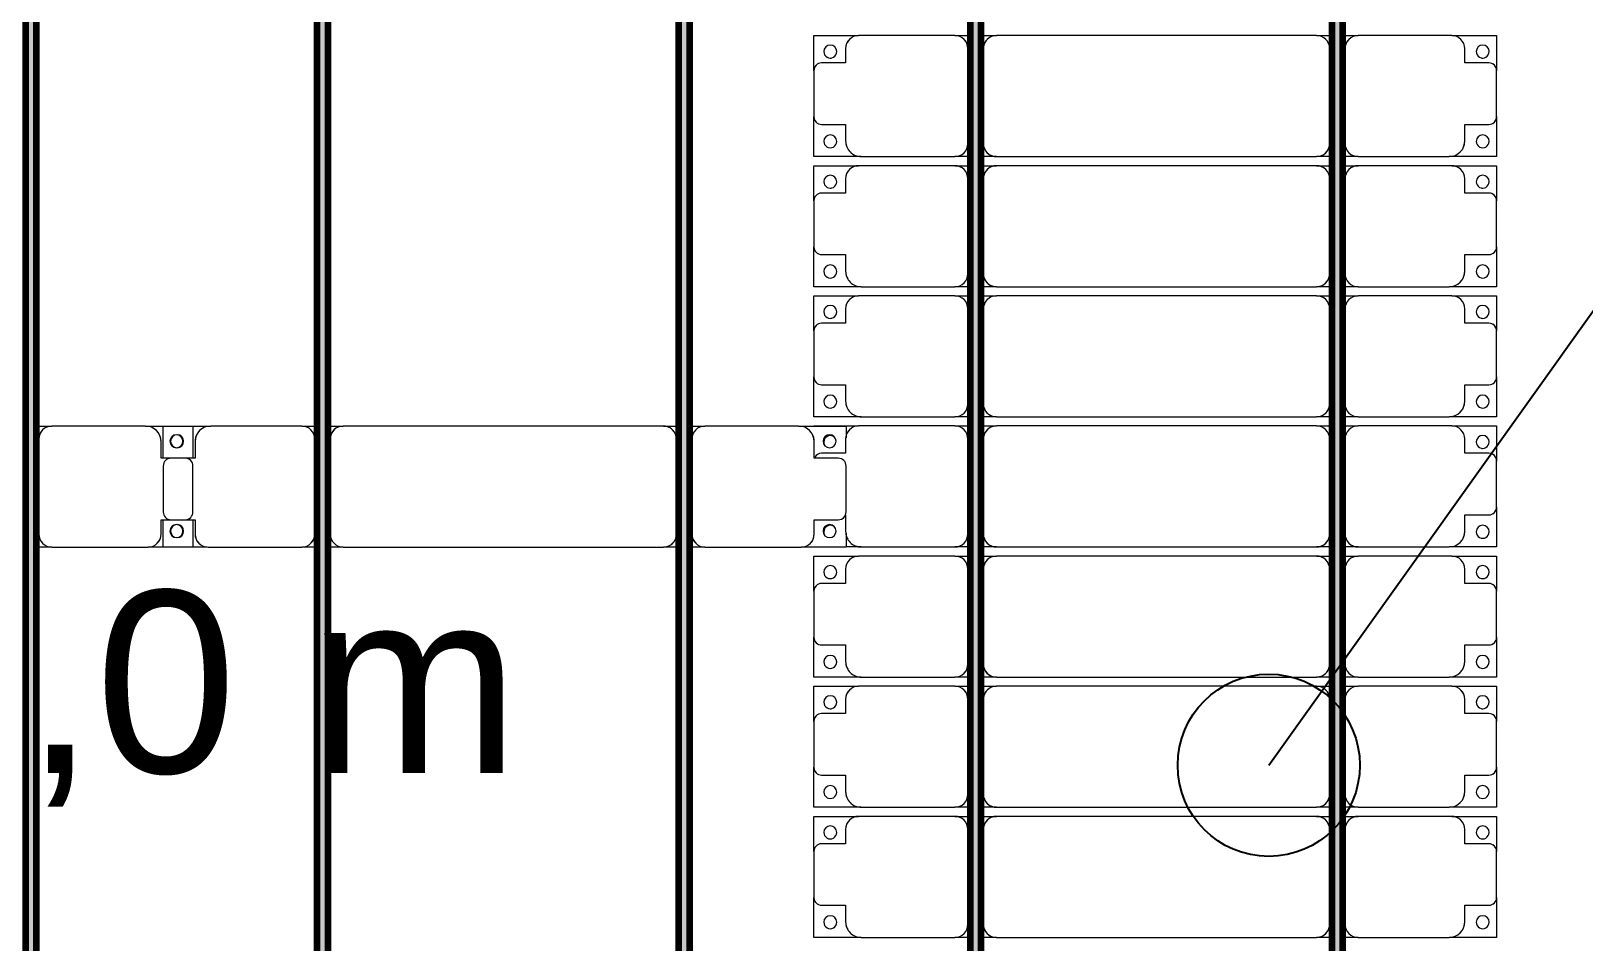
# Model space of a CAD drawing. Header units: millimetres. Extents: x 312848 to 517332, y -142134 to -35114.
# Drawn here: x 394305 to 400272, y -93078 to -89578 of the extents above; entities that cross this region are included whole.
import ezdxf

# ---------------------------------------------------------------- set-up
doc = ezdxf.new("R2010")
doc.units = ezdxf.units.MM
for name, color, linetype, lineweight in [('A-ANNO-DIMS', 211, 'Continuous', 9), ('A-ANNO-DIMS-500', 211, 'Continuous', 9), ('A-GENM', 13, 'Continuous', 9), ('S-BEAM', 12, 'Continuous', 9)]:
    doc.layers.add(name, color=color, linetype=linetype, lineweight=lineweight)
for name, color, linetype in [('GC-BICH NEO', 6, 'Continuous'), ('GC-DAY NEO', 5, 'Continuous'), ('GC-GHI CHU', 2, 'Continuous')]:
    doc.layers.add(name, color=color, linetype=linetype)
doc.styles.add('GC_VN', font='arial.ttf')
doc.styles.add('Trebuchet MS', font='trebuc.ttf', dxfattribs={"width": 0.8, "height": 1500})
doc.dimstyles.new('Arc_Length_-_3mm_Trebuchet_MS_3', dxfattribs={"dimscale": 304.8, "dimtxt": 1546.42636, "dimasz": 1.64042, "dimexe": 2.46063, "dimexo": 2.46063, "dimgap": 0.492126, "dimtad": 1, "dimdec": 0, "dimrnd": 10, "dimzin": 0, "dimdsep": 46, "dimtxsty": 'Trebuchet MS', "dimblk1": 'OBLIQUE', "dimblk2": 'OBLIQUE', "dimsah": 1, "dimcen": 0.09, "dimdle": 1.64042, "dimazin": 0, "dimtfac": 1, "dimtdec": 4, "dimtix": 1, "dimtmove": 0, "dimatfit": 3, "dimfxl": 1, "dimtvp": 1, "dimtfill": 1, "dimtolj": 1, "dimtzin": 0, "dimarcsym": 2})

# ---------------------------------------------------------------- blocks, each defined once
blk = doc.blocks.new('Dai phao do pin - DẢI PHAO ĐỠ PIN-V6-KHUNG KẾT CẤU BÈ PIN 3')
at = {"layer": 'A-GENM', "color": 7}
for p, q in [((65970, 241.6), (66029.7, 241.6)), ((66389.7, 241.6), (66029.7, 241.6)), ((66389.7, 241.6), (66572.2, 241.6)), ((66457.8, 241.6), (66640.3, 241.6)), ((66457.8, 118.2), (66457.8, 241.6)), ((66572.2, 241.6), (66572.2, 118.2)), ((66990.3, 241.6), (66640.3, 241.6)), ((66990.3, 241.6), (67050, 241.6)), ((67090, 241.6), (67149.7, 241.6)), ((68380.3, 241.6), (67149.7, 241.6)), ((68380.3, 241.6), (68440, 241.6)), ((68480, 241.6), (68539.7, 241.6)), ((68899.7, 241.6), (68539.7, 241.6)), ((68899.7, 241.6), (69082.2, 241.6)), ((69082.2, 241.6), (69082.2, 196.5)), ((65979.7, 191.6), (65979.7, -173.4)), ((66449.7, 118.2), (66449.7, 181.6)), ((66580.3, 181.6), (66580.3, 118.2)), ((67040.3, -173.4), (67040.3, 191.6)), ((67099.7, 191.6), (67099.7, -173.4)), ((68430.3, -173.4), (68430.3, 191.6)), ((68489.7, 191.6), (68489.7, -173.4)), ((68959.7, 118.2), (68959.7, 181.6)), ((66542.2, 118.2), (66449.7, 118.2)), ((66457.8, 88.2), (66457.8, -88.2)), ((66580.3, 118.2), (66487.8, 118.2)), ((66572.2, -88.2), (66572.2, 88.2)), ((69052.2, 118.2), (68959.7, 118.2)), ((69082.2, -88.2), (69082.2, 88.2)), ((66449.7, -173.4), (66449.7, -118.2)), ((66449.7, -118.2), (66542.2, -118.2)), ((66457.8, -223.4), (66457.8, -118.2)), ((66487.8, -118.2), (66580.3, -118.2)), ((66572.2, -118.2), (66572.2, -223.4)), ((66580.3, -118.2), (66580.3, -173.4)), ((68959.7, -173.4), (68959.7, -118.2)), ((68959.7, -118.2), (69052.2, -118.2)), ((69082.2, -169.7), (69082.2, -223.4)), ((66029.7, -223.4), (65970, -223.4)), ((66029.7, -223.4), (66399.7, -223.4)), ((66572.2, -223.4), (66399.7, -223.4)), ((66626.5, -223.4), (66457.8, -223.4)), ((66630.3, -223.4), (66990.3, -223.4)), ((67050, -223.4), (66990.3, -223.4)), ((67149.7, -223.4), (67090, -223.4)), ((67149.7, -223.4), (68380.3, -223.4)), ((68440, -223.4), (68380.3, -223.4)), ((68539.7, -223.4), (68480, -223.4)), ((68539.7, -223.4), (68909.7, -223.4)), ((69082.2, -223.4), (68909.7, -223.4))]:
    blk.add_line(p, q, dxfattribs=at)
for centre, radius, start, end in [((66029.7, 191.6), 50, 90, 180), ((66389.7, 181.6), 60, 0, 90), ((66640.3, 181.6), 60, 90, 180), ((66990.3, 191.6), 50, 0, 90), ((67149.7, 191.6), 50, 90, 180), ((67149.7, 191.6), 50, 105, 180), ((68380.3, 191.6), 50, 0, 90), ((68380.3, 191.6), 50, 15, 90), ((68539.7, 191.6), 50, 90, 180), ((68899.7, 181.6), 60, 360, 90), ((66029.7, 191.6), 50, 135, 180), ((66389.7, 181.6), 60, 0, 30), ((66508.6, 183.2), 25, 0, 180), ((66508.6, 183.2), 25, 180, 0), ((66511.4, 183.2), 25, 0, 180), ((66511.4, 183.2), 25, 180, 360), ((66640.3, 181.6), 60, 150, 180), ((66990.3, 191.6), 50, 0, 45), ((68539.7, 191.6), 50, 135, 180), ((68899.7, 181.6), 60, 360, 30), ((69018.6, 183.2), 25, 0, 180), ((69018.6, 183.2), 25, 180, 0), ((66487.8, 88.2), 30, 90, 180), ((66542.2, 88.2), 30, 0, 90), ((69052.2, 88.2), 30, 0, 90), ((66487.8, -88.2), 30, 180, 270), ((66542.2, -88.2), 30, 270, 0), ((69052.2, -88.2), 30, 270, 0), ((69052.2, -88.2), 30, 300, 341.69235), ((66029.7, -173.4), 50, 180, 270), ((66029.7, -173.4), 50, 180, 225), ((66399.7, -173.4), 50, 270, 0), ((66399.7, -173.4), 50, 315, 0), ((66508.6, -161.8), 25, 0, 180), ((66508.6, -161.8), 25, 180, 360), ((66511.4, -161.8), 25, 0, 180), ((66511.4, -161.8), 25, 180, 0), ((66630.3, -173.4), 50, 180, 270), ((66630.3, -173.4), 50, 180, 225), ((66990.3, -173.4), 50, 270, 0), ((66990.3, -173.4), 50, 315, 0), ((67149.7, -173.4), 50, 180, 270), ((67149.7, -173.4), 50, 180, 270), ((68380.3, -173.4), 50, 270, 0), ((68380.3, -173.4), 50, 285, 0), ((68539.7, -173.4), 50, 180, 270), ((68539.7, -173.4), 50, 180, 225), ((68909.7, -173.4), 50, 270, 0), ((68909.7, -173.4), 50, 315, 0), ((69018.6, -161.8), 25, 0, 180), ((69018.6, -161.8), 25, 180, 0)]:
    blk.add_arc(centre, radius, start, end, dxfattribs=at)
blk = doc.blocks.new('Dải phao đi lại kèm đỡ invester - DẢI PHAO ĐI LẠI-V20-KHUNG KẾT CẤU BÈ PIN 3')
at = {"layer": 'A-GENM', "color": 7}
for p, q in [((40258.4, 1312.2), (40411.8, 1312.2)), ((40258.4, 1129.7), (40258.4, 1312.2)), ((40381.8, 1282.2), (40381.8, 1189.7)), ((40588.2, 1312.2), (40411.8, 1312.2)), ((40588.2, 1312.2), (40723.4, 1312.2)), ((40618.2, 1189.7), (40618.2, 1282.2)), ((40723.4, 1312.2), (40723.4, 1139.7)), ((40758.4, 1312.2), (40911.8, 1312.2)), ((40758.4, 1129.7), (40758.4, 1312.2)), ((40881.8, 1282.2), (40881.8, 1189.7)), ((41088.2, 1312.2), (40911.8, 1312.2)), ((41088.2, 1312.2), (41223.4, 1312.2)), ((41118.2, 1189.7), (41118.2, 1282.2)), ((41223.4, 1312.2), (41223.4, 1139.7)), ((41258.4, 1312.2), (41411.8, 1312.2)), ((41258.4, 1129.7), (41258.4, 1312.2)), ((41381.8, 1282.2), (41381.8, 1189.7)), ((41588.2, 1312.2), (41411.8, 1312.2)), ((41588.2, 1312.2), (41723.4, 1312.2)), ((41618.2, 1189.7), (41618.2, 1282.2)), ((41723.4, 1312.2), (41723.4, 1139.7)), ((41794.6, 1312.2), (41803.5, 1312.2)), ((42118.2, 1189.7), (42118.2, 1282.2)), ((42169.7, 1312.2), (42176.8, 1312.2)), ((42223.4, 1312.2), (42223.4, 1139.7)), ((42258.4, 1312.2), (42411.8, 1312.2)), ((42258.4, 1129.7), (42258.4, 1312.2)), ((42381.8, 1282.2), (42381.8, 1189.7)), ((42588.2, 1312.2), (42411.8, 1312.2)), ((42588.2, 1312.2), (42723.4, 1312.2)), ((42618.2, 1189.7), (42618.2, 1282.2)), ((42723.4, 1312.2), (42723.4, 1139.7)), ((42758.4, 1312.2), (42911.8, 1312.2)), ((42758.4, 1129.7), (42758.4, 1312.2)), ((42881.8, 1282.2), (42881.8, 1189.7)), ((43088.2, 1312.2), (42911.8, 1312.2)), ((43088.2, 1312.2), (43223.4, 1312.2)), ((43118.2, 1189.7), (43118.2, 1282.2)), ((43223.4, 1312.2), (43223.4, 1139.7)), ((43258.4, 1312.2), (43411.8, 1312.2)), ((43258.4, 1129.7), (43258.4, 1312.2)), ((43381.8, 1282.2), (43381.8, 1189.7)), ((43588.2, 1312.2), (43411.8, 1312.2)), ((43588.2, 1312.2), (43723.4, 1312.2)), ((43618.2, 1189.7), (43618.2, 1282.2)), ((43723.4, 1312.2), (43723.4, 1139.7)), ((40381.8, 1189.7), (40318.4, 1189.7)), ((40673.4, 1189.7), (40618.2, 1189.7)), ((40723.4, 769.7), (40723.4, 1139.7)), ((40881.8, 1189.7), (40818.4, 1189.7)), ((41173.4, 1189.7), (41118.2, 1189.7)), ((41223.4, 769.7), (41223.4, 1139.7)), ((41381.8, 1189.7), (41318.4, 1189.7)), ((41673.4, 1189.7), (41618.2, 1189.7)), ((41723.4, 769.7), (41723.4, 1139.7)), ((41758.4, 1129.7), (41758.4, 1188.8)), ((41881.8, 1189.7), (41818.4, 1189.7)), ((42173.4, 1189.7), (42118.2, 1189.7)), ((42223.4, 769.7), (42223.4, 1139.7)), ((42381.8, 1189.7), (42318.4, 1189.7)), ((42673.4, 1189.7), (42618.2, 1189.7)), ((42723.4, 769.7), (42723.4, 1139.7)), ((42881.8, 1189.7), (42818.4, 1189.7)), ((43173.4, 1189.7), (43118.2, 1189.7)), ((43223.4, 769.7), (43223.4, 1139.7)), ((43381.8, 1189.7), (43318.4, 1189.7)), ((43673.4, 1189.7), (43618.2, 1189.7)), ((43723.4, 769.7), (43723.4, 1139.7)), ((40258.4, 1129.7), (40258.4, 769.7)), ((40758.4, 1129.7), (40758.4, 769.7)), ((41258.4, 1129.7), (41258.4, 769.7)), ((41758.4, 1129.7), (41758.4, 769.7)), ((42258.4, 1129.7), (42258.4, 769.7)), ((42758.4, 1129.7), (42758.4, 769.7)), ((43258.4, 1129.7), (43258.4, 769.7)), ((40258.4, 710), (40258.4, 769.7)), ((40308.4, 719.7), (40673.4, 719.7)), ((40723.4, 769.7), (40723.4, 710)), ((40758.4, 710), (40758.4, 769.7)), ((40808.4, 719.7), (41173.4, 719.7)), ((41223.4, 769.7), (41223.4, 710)), ((41258.4, 710), (41258.4, 769.7)), ((41308.4, 719.7), (41673.4, 719.7)), ((41723.4, 769.7), (41723.4, 710)), ((41758.4, 710), (41758.4, 769.7)), ((41808.4, 719.7), (42173.4, 719.7)), ((42223.4, 769.7), (42223.4, 710)), ((42258.4, 710), (42258.4, 769.7)), ((42308.4, 719.7), (42673.4, 719.7)), ((42723.4, 769.7), (42723.4, 710)), ((42758.4, 710), (42758.4, 769.7)), ((42808.4, 719.7), (43173.4, 719.7)), ((43223.4, 769.7), (43223.4, 710)), ((43258.4, 710), (43258.4, 769.7)), ((43308.4, 719.7), (43673.4, 719.7)), ((43723.4, 769.7), (43723.4, 710)), ((40258.4, 610.3), (40258.4, 670)), ((40673.4, 660.3), (40308.4, 660.3)), ((40723.4, 670), (40723.4, 610.3)), ((40758.4, 610.3), (40758.4, 670)), ((41173.4, 660.3), (40808.4, 660.3)), ((41223.4, 670), (41223.4, 610.3)), ((41258.4, 610.3), (41258.4, 670)), ((41673.4, 660.3), (41308.4, 660.3)), ((41723.4, 670), (41723.4, 610.3)), ((41758.4, 610.3), (41758.4, 670)), ((42173.4, 660.3), (41808.4, 660.3)), ((42223.4, 670), (42223.4, 610.3)), ((42258.4, 610.3), (42258.4, 670)), ((42673.4, 660.3), (42308.4, 660.3)), ((42723.4, 670), (42723.4, 610.3)), ((42758.4, 610.3), (42758.4, 670)), ((43173.4, 660.3), (42808.4, 660.3)), ((43223.4, 670), (43223.4, 610.3)), ((43258.4, 610.3), (43258.4, 670)), ((43673.4, 660.3), (43308.4, 660.3)), ((43723.4, 670), (43723.4, 610.3)), ((40258.4, 610.3), (40258.4, -620.3)), ((40723.4, -620.3), (40723.4, 610.3)), ((40758.4, 610.3), (40758.4, -620.3)), ((41223.4, -620.3), (41223.4, 610.3)), ((41258.4, 610.3), (41258.4, -620.3)), ((41723.4, -620.3), (41723.4, 610.3)), ((41758.4, 610.3), (41758.4, -620.3)), ((42223.4, -620.3), (42223.4, 610.3)), ((42258.4, 610.3), (42258.4, -620.3)), ((42723.4, -620.3), (42723.4, 610.3)), ((42758.4, 610.3), (42758.4, -620.3)), ((43223.4, -620.3), (43223.4, 610.3)), ((43258.4, 610.3), (43258.4, -620.3)), ((43723.4, -620.3), (43723.4, 610.3)), ((40258.4, -680), (40258.4, -620.3)), ((40723.4, -620.3), (40723.4, -680)), ((40758.4, -680), (40758.4, -620.3)), ((41223.4, -620.3), (41223.4, -680)), ((41258.4, -680), (41258.4, -620.3)), ((41723.4, -620.3), (41723.4, -680)), ((41758.4, -680), (41758.4, -620.3)), ((42223.4, -620.3), (42223.4, -680)), ((42258.4, -680), (42258.4, -620.3)), ((42723.4, -620.3), (42723.4, -680)), ((42758.4, -680), (42758.4, -620.3)), ((43223.4, -620.3), (43223.4, -680)), ((43258.4, -680), (43258.4, -620.3)), ((43723.4, -620.3), (43723.4, -680)), ((40308.4, -670.3), (40673.4, -670.3)), ((40808.4, -670.3), (41173.4, -670.3)), ((41308.4, -670.3), (41673.4, -670.3)), ((41808.4, -670.3), (42173.4, -670.3)), ((42308.4, -670.3), (42673.4, -670.3)), ((42808.4, -670.3), (43173.4, -670.3)), ((43308.4, -670.3), (43673.4, -670.3)), ((40258.4, -779.7), (40258.4, -720)), ((40673.4, -729.7), (40308.4, -729.7)), ((40723.4, -720), (40723.4, -779.7)), ((40758.4, -779.7), (40758.4, -720)), ((41173.4, -729.7), (40808.4, -729.7)), ((41223.4, -720), (41223.4, -779.7)), ((41258.4, -779.7), (41258.4, -720)), ((41673.4, -729.7), (41308.4, -729.7)), ((41723.4, -720), (41723.4, -779.7)), ((41758.4, -779.7), (41758.4, -720)), ((42173.4, -729.7), (41808.4, -729.7)), ((42223.4, -720), (42223.4, -779.7)), ((42258.4, -779.7), (42258.4, -720)), ((42673.4, -729.7), (42308.4, -729.7)), ((42723.4, -720), (42723.4, -779.7)), ((42758.4, -779.7), (42758.4, -720)), ((43173.4, -729.7), (42808.4, -729.7)), ((43223.4, -720), (43223.4, -779.7)), ((43258.4, -779.7), (43258.4, -720)), ((43673.4, -729.7), (43308.4, -729.7)), ((43723.4, -720), (43723.4, -779.7)), ((40258.4, -779.7), (40258.4, -1129.7)), ((40723.4, -1139.7), (40723.4, -779.7)), ((40758.4, -779.7), (40758.4, -1129.7)), ((41223.4, -1139.7), (41223.4, -779.7)), ((41258.4, -779.7), (41258.4, -1129.7)), ((41723.4, -1139.7), (41723.4, -779.7)), ((41758.4, -779.7), (41758.4, -1129.7)), ((42223.4, -1139.7), (42223.4, -779.7)), ((42258.4, -779.7), (42258.4, -1129.7)), ((42723.4, -1139.7), (42723.4, -779.7)), ((42758.4, -779.7), (42758.4, -1129.7)), ((43223.4, -1139.7), (43223.4, -779.7)), ((43258.4, -779.7), (43258.4, -1129.7)), ((43723.4, -1139.7), (43723.4, -779.7)), ((40258.4, -1312.2), (40258.4, -1129.7)), ((40758.4, -1312.2), (40758.4, -1129.7)), ((41258.4, -1312.2), (41258.4, -1129.7)), ((41758.4, -1312.2), (41758.4, -1129.7)), ((42258.4, -1312.2), (42258.4, -1129.7)), ((42758.4, -1312.2), (42758.4, -1129.7)), ((43258.4, -1312.2), (43258.4, -1129.7)), ((40318.4, -1189.7), (40381.8, -1189.7)), ((40381.8, -1189.7), (40381.8, -1282.2)), ((40618.2, -1282.2), (40618.2, -1189.7)), ((40618.2, -1189.7), (40673.4, -1189.7)), ((40723.4, -1139.7), (40723.4, -1312.2)), ((40818.4, -1189.7), (40881.8, -1189.7)), ((40881.8, -1189.7), (40881.8, -1282.2)), ((41118.2, -1282.2), (41118.2, -1189.7)), ((41118.2, -1189.7), (41173.4, -1189.7)), ((41223.4, -1139.7), (41223.4, -1312.2)), ((41318.4, -1189.7), (41381.8, -1189.7)), ((41381.8, -1189.7), (41381.8, -1282.2)), ((41618.2, -1282.2), (41618.2, -1189.7)), ((41618.2, -1189.7), (41673.4, -1189.7)), ((41723.4, -1139.7), (41723.4, -1312.2)), ((41818.4, -1189.7), (41881.8, -1189.7)), ((41881.8, -1189.7), (41881.8, -1282.2)), ((42118.2, -1282.2), (42118.2, -1189.7)), ((42118.2, -1189.7), (42173.4, -1189.7)), ((42223.4, -1139.7), (42223.4, -1312.2)), ((42318.4, -1189.7), (42381.8, -1189.7)), ((42381.8, -1189.7), (42381.8, -1282.2)), ((42618.2, -1282.2), (42618.2, -1189.7)), ((42618.2, -1189.7), (42673.4, -1189.7)), ((42723.4, -1139.7), (42723.4, -1312.2)), ((42818.4, -1189.7), (42881.8, -1189.7)), ((42881.8, -1189.7), (42881.8, -1282.2)), ((43118.2, -1282.2), (43118.2, -1189.7)), ((43118.2, -1189.7), (43173.4, -1189.7)), ((43223.4, -1139.7), (43223.4, -1312.2)), ((43318.4, -1189.7), (43381.8, -1189.7)), ((43381.8, -1189.7), (43381.8, -1282.2)), ((43618.2, -1282.2), (43618.2, -1189.7)), ((43618.2, -1189.7), (43673.4, -1189.7)), ((43723.4, -1139.7), (43723.4, -1312.2)), ((40411.8, -1312.2), (40258.4, -1312.2)), ((40411.8, -1312.2), (40588.2, -1312.2)), ((40723.4, -1312.2), (40588.2, -1312.2)), ((40911.8, -1312.2), (40758.4, -1312.2)), ((40911.8, -1312.2), (41088.2, -1312.2)), ((41223.4, -1312.2), (41088.2, -1312.2)), ((41411.8, -1312.2), (41258.4, -1312.2)), ((41411.8, -1312.2), (41588.2, -1312.2)), ((41723.4, -1312.2), (41588.2, -1312.2)), ((41911.8, -1312.2), (41758.4, -1312.2)), ((41911.8, -1312.2), (42088.2, -1312.2)), ((42223.4, -1312.2), (42088.2, -1312.2)), ((42411.8, -1312.2), (42258.4, -1312.2)), ((42411.8, -1312.2), (42588.2, -1312.2)), ((42723.4, -1312.2), (42588.2, -1312.2)), ((42911.8, -1312.2), (42758.4, -1312.2)), ((42911.8, -1312.2), (43088.2, -1312.2)), ((43223.4, -1312.2), (43088.2, -1312.2)), ((43411.8, -1312.2), (43258.4, -1312.2)), ((43411.8, -1312.2), (43588.2, -1312.2)), ((43723.4, -1312.2), (43588.2, -1312.2))]:
    blk.add_line(p, q, dxfattribs=at)
for centre, radius, start, end in [((40316.8, 1248.6), 25, 90, 270), ((40316.8, 1248.6), 25, 270, 90), ((40411.8, 1282.2), 30, 90, 180), ((40411.8, 1282.2), 30, 90, 150), ((40588.2, 1282.2), 30, 0, 90), ((40588.2, 1282.2), 30, 30, 90), ((40661.8, 1248.6), 25, 90, 270), ((40661.8, 1248.6), 25, 270, 90), ((40816.8, 1248.6), 25, 90, 270), ((40816.8, 1248.6), 25, 270, 90), ((40911.8, 1282.2), 30, 90, 180), ((40911.8, 1282.2), 30, 90, 150), ((41088.2, 1282.2), 30, 360, 90), ((41088.2, 1282.2), 30, 30, 90), ((41161.8, 1248.6), 25, 90, 270), ((41161.8, 1248.6), 25, 270, 90), ((41316.8, 1248.6), 25, 90, 270), ((41316.8, 1248.6), 25, 270, 90), ((41411.8, 1282.2), 30, 90, 180), ((41411.8, 1282.2), 30, 90, 150), ((41588.2, 1282.2), 30, 360, 90), ((41588.2, 1282.2), 30, 30, 90), ((41661.8, 1248.6), 25, 90, 270), ((41661.8, 1248.6), 25, 270, 90), ((41816.8, 1248.6), 25, 90, 120), ((41816.8, 1248.6), 25, 330, 90), ((42088.2, 1282.2), 30, 0, 60), ((42161.8, 1248.6), 25, 90, 120), ((42161.8, 1248.6), 25, 330, 90), ((42316.8, 1248.6), 25, 90, 270), ((42316.8, 1248.6), 25, 270, 90), ((42411.8, 1282.2), 30, 90, 180), ((42411.8, 1282.2), 30, 90, 150), ((42588.2, 1282.2), 30, 0, 90), ((42588.2, 1282.2), 30, 30, 90), ((42661.8, 1248.6), 25, 90, 270), ((42661.8, 1248.6), 25, 270, 90), ((42816.8, 1248.6), 25, 90, 270), ((42816.8, 1248.6), 25, 270, 90), ((42911.8, 1282.2), 30, 90, 180), ((42911.8, 1282.2), 30, 90, 150), ((43088.2, 1282.2), 30, 360, 90), ((43088.2, 1282.2), 30, 30, 90), ((43161.8, 1248.6), 25, 90, 270), ((43161.8, 1248.6), 25, 270, 90), ((43316.8, 1248.6), 25, 90, 270), ((43316.8, 1248.6), 25, 270, 90), ((43411.8, 1282.2), 30, 90, 180), ((43411.8, 1282.2), 30, 90, 150), ((43588.2, 1282.2), 30, 360, 90), ((43588.2, 1282.2), 30, 30, 90), ((43661.8, 1248.6), 25, 90, 270), ((43661.8, 1248.6), 25, 270, 90), ((40661.8, 1248.6), 25, 180, 195), ((41161.8, 1248.6), 25, 180, 195), ((41661.8, 1248.6), 25, 180, 195), ((42661.8, 1248.6), 25, 180, 195), ((43161.8, 1248.6), 25, 180, 195), ((43661.8, 1248.6), 25, 180, 195), ((40318.4, 1129.7), 60, 90, 180), ((40318.4, 1129.7), 60, 90, 120), ((40673.4, 1139.7), 50, 0, 90), ((40673.4, 1139.7), 50, 45, 90), ((40818.4, 1129.7), 60, 90, 180), ((40818.4, 1129.7), 60, 90, 120), ((41173.4, 1139.7), 50, 360, 90), ((41173.4, 1139.7), 50, 45, 90), ((41318.4, 1129.7), 60, 90, 180), ((41318.4, 1129.7), 60, 90, 120), ((41673.4, 1139.7), 50, 360, 90), ((41673.4, 1139.7), 50, 45, 90), ((41818.4, 1129.7), 60, 90, 180), ((41818.4, 1129.7), 60, 105, 120), ((42173.4, 1139.7), 50, 0, 90), ((42173.4, 1139.7), 50, 45, 75), ((42318.4, 1129.7), 60, 90, 180), ((42318.4, 1129.7), 60, 90, 120), ((42673.4, 1139.7), 50, 0, 90), ((42673.4, 1139.7), 50, 45, 90), ((42818.4, 1129.7), 60, 90, 180), ((42818.4, 1129.7), 60, 90, 120), ((43173.4, 1139.7), 50, 360, 90), ((43173.4, 1139.7), 50, 45, 90), ((43318.4, 1129.7), 60, 90, 180), ((43318.4, 1129.7), 60, 90, 120), ((43673.4, 1139.7), 50, 360, 90), ((43673.4, 1139.7), 50, 45, 90), ((40308.4, 769.7), 50, 180, 270), ((40308.4, 769.7), 50, 225, 270), ((40673.4, 769.7), 50, 270, 0), ((40673.4, 769.7), 50, 270, 315), ((40808.4, 769.7), 50, 180, 270), ((40808.4, 769.7), 50, 225, 270), ((41173.4, 769.7), 50, 270, 360), ((41173.4, 769.7), 50, 270, 315), ((41308.4, 769.7), 50, 180, 270), ((41308.4, 769.7), 50, 225, 270), ((41673.4, 769.7), 50, 270, 360), ((41673.4, 769.7), 50, 270, 315), ((41808.4, 769.7), 50, 180, 270), ((41808.4, 769.7), 50, 225, 270), ((42173.4, 769.7), 50, 270, 360), ((42173.4, 769.7), 50, 270, 315), ((42308.4, 769.7), 50, 180, 270), ((42308.4, 769.7), 50, 225, 270), ((42673.4, 769.7), 50, 270, 360), ((42673.4, 769.7), 50, 270, 315), ((42808.4, 769.7), 50, 180, 270), ((42808.4, 769.7), 50, 225, 270), ((43173.4, 769.7), 50, 270, 360), ((43173.4, 769.7), 50, 270, 315), ((43308.4, 769.7), 50, 180, 270), ((43308.4, 769.7), 50, 225, 270), ((43673.4, 769.7), 50, 270, 360), ((43673.4, 769.7), 50, 270, 315), ((40308.4, 610.3), 50, 90, 180), ((40308.4, 610.3), 50, 105, 180), ((40673.4, 610.3), 50, 0, 90), ((40673.4, 610.3), 50, 15, 90), ((40808.4, 610.3), 50, 90, 180), ((40808.4, 610.3), 50, 105, 180), ((41173.4, 610.3), 50, 360, 90), ((41173.4, 610.3), 50, 15, 90), ((41308.4, 610.3), 50, 90, 180), ((41308.4, 610.3), 50, 105, 180), ((41673.4, 610.3), 50, 0, 90), ((41673.4, 610.3), 50, 15, 90), ((41808.4, 610.3), 50, 90, 180), ((41808.4, 610.3), 50, 105, 180), ((42173.4, 610.3), 50, 360, 90), ((42173.4, 610.3), 50, 15, 90), ((42308.4, 610.3), 50, 90, 180), ((42308.4, 610.3), 50, 105, 180), ((42673.4, 610.3), 50, 0, 90), ((42673.4, 610.3), 50, 15, 90), ((42808.4, 610.3), 50, 90, 180), ((42808.4, 610.3), 50, 105, 180), ((43173.4, 610.3), 50, 0, 90), ((43173.4, 610.3), 50, 15, 90), ((43308.4, 610.3), 50, 90, 180), ((43308.4, 610.3), 50, 105, 180), ((43673.4, 610.3), 50, 360, 90), ((43673.4, 610.3), 50, 15, 90), ((40308.4, -620.3), 50, 180, 270), ((40308.4, -620.3), 50, 195, 270), ((40673.4, -620.3), 50, 270, 0), ((40673.4, -620.3), 50, 270, 0), ((40808.4, -620.3), 50, 180, 270), ((40808.4, -620.3), 50, 195, 270), ((41173.4, -620.3), 50, 270, 360), ((41173.4, -620.3), 50, 270, 360), ((41308.4, -620.3), 50, 180, 270), ((41308.4, -620.3), 50, 195, 270), ((41673.4, -620.3), 50, 270, 0), ((41673.4, -620.3), 50, 270, 0), ((41808.4, -620.3), 50, 180, 270), ((41808.4, -620.3), 50, 195, 270), ((42173.4, -620.3), 50, 270, 360), ((42173.4, -620.3), 50, 270, 360), ((42308.4, -620.3), 50, 180, 270), ((42308.4, -620.3), 50, 195, 270), ((42673.4, -620.3), 50, 270, 0), ((42673.4, -620.3), 50, 270, 0), ((42808.4, -620.3), 50, 180, 270), ((42808.4, -620.3), 50, 195, 270), ((43173.4, -620.3), 50, 270, 360), ((43173.4, -620.3), 50, 270, 360), ((43308.4, -620.3), 50, 180, 270), ((43308.4, -620.3), 50, 195, 270), ((43673.4, -620.3), 50, 270, 360), ((43673.4, -620.3), 50, 270, 360), ((40308.4, -779.7), 50, 90, 180), ((40308.4, -779.7), 50, 90, 135), ((40673.4, -779.7), 50, 0, 90), ((40673.4, -779.7), 50, 45, 90), ((40808.4, -779.7), 50, 90, 180), ((40808.4, -779.7), 50, 90, 135), ((41173.4, -779.7), 50, 360, 90), ((41173.4, -779.7), 50, 45, 90), ((41308.4, -779.7), 50, 90, 180), ((41308.4, -779.7), 50, 90, 135), ((41673.4, -779.7), 50, 360, 90), ((41673.4, -779.7), 50, 45, 90), ((41808.4, -779.7), 50, 90, 180), ((41808.4, -779.7), 50, 90, 135), ((42173.4, -779.7), 50, 360, 90), ((42173.4, -779.7), 50, 45, 90), ((42308.4, -779.7), 50, 90, 180), ((42308.4, -779.7), 50, 90, 135), ((42673.4, -779.7), 50, 0, 90), ((42673.4, -779.7), 50, 45, 90), ((42808.4, -779.7), 50, 90, 180), ((42808.4, -779.7), 50, 90, 135), ((43173.4, -779.7), 50, 360, 90), ((43173.4, -779.7), 50, 45, 90), ((43308.4, -779.7), 50, 90, 180), ((43308.4, -779.7), 50, 90, 135), ((43673.4, -779.7), 50, 360, 90), ((43673.4, -779.7), 50, 45, 90), ((40318.4, -1129.7), 60, 180, 270), ((40818.4, -1129.7), 60, 180, 270), ((41318.4, -1129.7), 60, 180, 270), ((41818.4, -1129.7), 60, 180, 270), ((42318.4, -1129.7), 60, 180, 270), ((42818.4, -1129.7), 60, 180, 270), ((43318.4, -1129.7), 60, 180, 270), ((40318.4, -1129.7), 60, 240, 270), ((40673.4, -1139.7), 50, 270, 0), ((40673.4, -1139.7), 50, 270, 315), ((40818.4, -1129.7), 60, 240, 270), ((41173.4, -1139.7), 50, 270, 360), ((41173.4, -1139.7), 50, 270, 315), ((41318.4, -1129.7), 60, 240, 270), ((41673.4, -1139.7), 50, 270, 360), ((41673.4, -1139.7), 50, 270, 315), ((41818.4, -1129.7), 60, 240, 270), ((42173.4, -1139.7), 50, 270, 360), ((42173.4, -1139.7), 50, 270, 315), ((42318.4, -1129.7), 60, 240, 270), ((42673.4, -1139.7), 50, 270, 0), ((42673.4, -1139.7), 50, 270, 315), ((42818.4, -1129.7), 60, 240, 270), ((43173.4, -1139.7), 50, 270, 0), ((43173.4, -1139.7), 50, 270, 315), ((43318.4, -1129.7), 60, 240, 270), ((43673.4, -1139.7), 50, 270, 0), ((43673.4, -1139.7), 50, 270, 315), ((40316.8, -1258.6), 25, 90, 270), ((40316.8, -1258.6), 25, 270, 90), ((40661.8, -1258.6), 25, 90, 270), ((40661.8, -1258.6), 25, 165, 180), ((40661.8, -1258.6), 25, 270, 90), ((40816.8, -1258.6), 25, 90, 270), ((40816.8, -1258.6), 25, 270, 90), ((41161.8, -1258.6), 25, 90, 270), ((41161.8, -1258.6), 25, 165, 180), ((41161.8, -1258.6), 25, 270, 90), ((41316.8, -1258.6), 25, 90, 270), ((41316.8, -1258.6), 25, 270, 90), ((41661.8, -1258.6), 25, 90, 270), ((41661.8, -1258.6), 25, 165, 180), ((41661.8, -1258.6), 25, 270, 90), ((41816.8, -1258.6), 25, 90, 270), ((41816.8, -1258.6), 25, 270, 90), ((42161.8, -1258.6), 25, 90, 270), ((42161.8, -1258.6), 25, 165, 180), ((42161.8, -1258.6), 25, 270, 90), ((42316.8, -1258.6), 25, 90, 270), ((42316.8, -1258.6), 25, 270, 90), ((42661.8, -1258.6), 25, 90, 270), ((42661.8, -1258.6), 25, 165, 180), ((42661.8, -1258.6), 25, 270, 90), ((42816.8, -1258.6), 25, 90, 270), ((42816.8, -1258.6), 25, 270, 90), ((43161.8, -1258.6), 25, 90, 270), ((43161.8, -1258.6), 25, 165, 180), ((43161.8, -1258.6), 25, 270, 90), ((43316.8, -1258.6), 25, 90, 270), ((43316.8, -1258.6), 25, 270, 90), ((43661.8, -1258.6), 25, 90, 270), ((43661.8, -1258.6), 25, 165, 180), ((43661.8, -1258.6), 25, 270, 90), ((40411.8, -1282.2), 30, 180, 270), ((40411.8, -1282.2), 30, 210, 270), ((40588.2, -1282.2), 30, 270, 360), ((40588.2, -1282.2), 30, 270, 330), ((40911.8, -1282.2), 30, 180, 270), ((40911.8, -1282.2), 30, 210, 270), ((41088.2, -1282.2), 30, 270, 0), ((41088.2, -1282.2), 30, 270, 330), ((41411.8, -1282.2), 30, 180, 270), ((41411.8, -1282.2), 30, 210, 270), ((41588.2, -1282.2), 30, 270, 360), ((41588.2, -1282.2), 30, 270, 330), ((41911.8, -1282.2), 30, 180, 270), ((41911.8, -1282.2), 30, 210, 270), ((42088.2, -1282.2), 30, 270, 0), ((42088.2, -1282.2), 30, 270, 330), ((42411.8, -1282.2), 30, 180, 270), ((42411.8, -1282.2), 30, 210, 270), ((42588.2, -1282.2), 30, 270, 360), ((42588.2, -1282.2), 30, 270, 330), ((42911.8, -1282.2), 30, 180, 270), ((42911.8, -1282.2), 30, 210, 270), ((43088.2, -1282.2), 30, 270, 0), ((43088.2, -1282.2), 30, 270, 330), ((43411.8, -1282.2), 30, 180, 270), ((43411.8, -1282.2), 30, 210, 270), ((43588.2, -1282.2), 30, 270, 0), ((43588.2, -1282.2), 30, 270, 330)]:
    blk.add_arc(centre, radius, start, end, dxfattribs=at)
blk = doc.blocks.new('Dầm C52 - Dầm C52-66353-KHUNG KẾT CẤU BÈ PIN 3')
at = {"layer": 'S-BEAM', "lineweight": 140}
blk.add_hatch(color=1, dxfattribs=at).paths.add_polyline_path([(-45616.3, 20), (-45616.3, -20), (45616.3, -20), (45616.3, 20), (-45569, 20)])
at = {"layer": 'S-BEAM', "color": 1, "lineweight": 140}
for p, q in [((-45616.3, 20), (45616.3, 20)), ((45616.3, -20), (-45616.3, -20))]:
    blk.add_line(p, q, dxfattribs=at)
blk = doc.blocks.new('Dầm C52 - Dầm C52-V13-KHUNG KẾT CẤU BÈ PIN 3')
at = {"layer": 'S-BEAM', "lineweight": 140}
blk.add_hatch(color=1, dxfattribs=at).paths.add_polyline_path([(-45616.3, 20), (-45616.3, -20), (45616.3, -20), (45616.3, 20), (-45569, 20)])
at = {"layer": 'S-BEAM', "color": 1, "lineweight": 140}
for p, q in [((-45616.3, 20), (45616.3, 20)), ((45616.3, -20), (-45616.3, -20))]:
    blk.add_line(p, q, dxfattribs=at)
blk = doc.blocks.new('be pin 3_rvt-1-KHUNG KẾT CẤU BÈ PIN 3')
at = {"layer": 'A-GENM', "color": 4, "lineweight": 25, "rotation": 90.00000000000026}
blk.add_blockref('Dải phao đi lại kèm đỡ invester - DẢI PHAO ĐI LẠI-V20-KHUNG KẾT CẤU BÈ PIN 3', (398624.7, -133318.6), dxfattribs=at)
at = {"layer": 'A-GENM', "color": 4, "lineweight": 25}
blk.add_blockref('Dai phao do pin - DẢI PHAO ĐỠ PIN-V6-KHUNG KẾT CẤU BÈ PIN 3', (328354.7, -91337.3), dxfattribs=at)
at = {"layer": 'S-BEAM', "color": 4, "lineweight": 25, "rotation": 89.99999999999962}
for name, p in [('Dầm C52 - Dầm C52-V13-KHUNG KẾT CẤU BÈ PIN 3', (394304.7, -88363.7)), ('Dầm C52 - Dầm C52-V13-KHUNG KẾT CẤU BÈ PIN 3', (395424.7, -88363.7)), ('Dầm C52 - Dầm C52-V13-KHUNG KẾT CẤU BÈ PIN 3', (396814.7, -88363.7)), ('Dầm C52 - Dầm C52-66353-KHUNG KẾT CẤU BÈ PIN 3', (397934.7, -88363.7)), ('Dầm C52 - Dầm C52-V13-KHUNG KẾT CẤU BÈ PIN 3', (399324.7, -88363.7))]:
    blk.add_blockref(name, p, dxfattribs=at)
blk = doc.blocks.new('DIMBLOCK5-KHUNG KẾT CẤU BÈ PIN 3')
at = {"layer": 'A-ANNO-DIMS-500', "transparency": 16777216}
for p, q in [((413167.6, -113837.3), (413167.6, -42837.3)), ((413167.6, -43337.3), (399246.1, -43337.3)), ((413167.6, -43337.3), (413917.6, -43337.3)), ((413167.6, -113337.3), (412417.6, -113337.3)), ((413167.6, -113337.3), (413564, -113337.3))]:
    blk.add_line(p, q, dxfattribs=at)
at = {"layer": 'A-ANNO-DIMS-500', "lineweight": 70, "transparency": 16777216}
for p, q in [((413167.6, -43337.3), (412917.6, -43087.3)), ((413167.6, -43337.3), (413417.6, -43587.3)), ((413167.6, -113337.3), (412917.6, -113087.3)), ((413167.6, -113337.3), (413417.6, -113587.3))]:
    blk.add_line(p, q, dxfattribs=at)
at = {"layer": 'A-ANNO-DIMS-500', "color": 0, "transparency": 16777216, "insert": (411098.2, -80303.1), "char_height": 1500, "width": 4717.911, "attachment_point": 1, "rotation": 90, "line_spacing_factor": 1.048425, "style": 'Trebuchet MS', "bg_fill": 3, "box_fill_scale": 1.25, "bg_fill_color": 256, "bg_fill_true_color": 13158600, "bg_fill_transparency": 0}
blk.add_mtext('70000', dxfattribs=at)
blk = doc.blocks.new('_Oblique')
at = {"color": 0, "linetype": 'ByBlock', "lineweight": -2}
blk.add_line((-0.5, -0.5), (0.5, 0.5), dxfattribs=at)

msp = doc.modelspace()

# ---------------------------------------------------------------- block references
at = {"lineweight": 5}
msp.add_blockref('be pin 3_rvt-1-KHUNG KẾT CẤU BÈ PIN 3', (0, 0), dxfattribs=at)

# ---------------------------------------------------------------- texts
at = {"layer": 'GC-GHI CHU', "style": 'GC_VN'}
msp.add_text('B3-32: 1×15,0 m', height=700, dxfattribs=at).set_placement((388924.7, -92428.3))

# ---------------------------------------------------------------- next in the draw order: dimensions: what is measured, and where the dimension line sits
at = {"layer": 'A-ANNO-DIMS'}
dim = msp.add_linear_dim(base=(413167.6, -43337.3), p1=(412814, -113337.3), p2=(398496.1, -43337.3), angle=90, dimstyle='Arc_Length_-_3mm_Trebuchet_MS_3', override={"dimpost": '<>', "dimfxl": 71449.305142}, dxfattribs=at)
dim.commit()
dim.dimension.update_dxf_attribs({"geometry": 'DIMBLOCK5-KHUNG KẾT CẤU BÈ PIN 3', "text_midpoint": (412254.4, -78337.3)})

# ---------------------------------------------------------------- next in the draw order: linework, layer by layer
at = {"layer": 'GC-BICH NEO'}
msp.add_circle((399061.1, -92398.9), 350, dxfattribs=at)
at = {"layer": 'GC-DAY NEO'}
msp.add_line((399061.1, -92398.9), (403708.9, -85887.5), dxfattribs=at)

doc.saveas('drawing.dxf')
